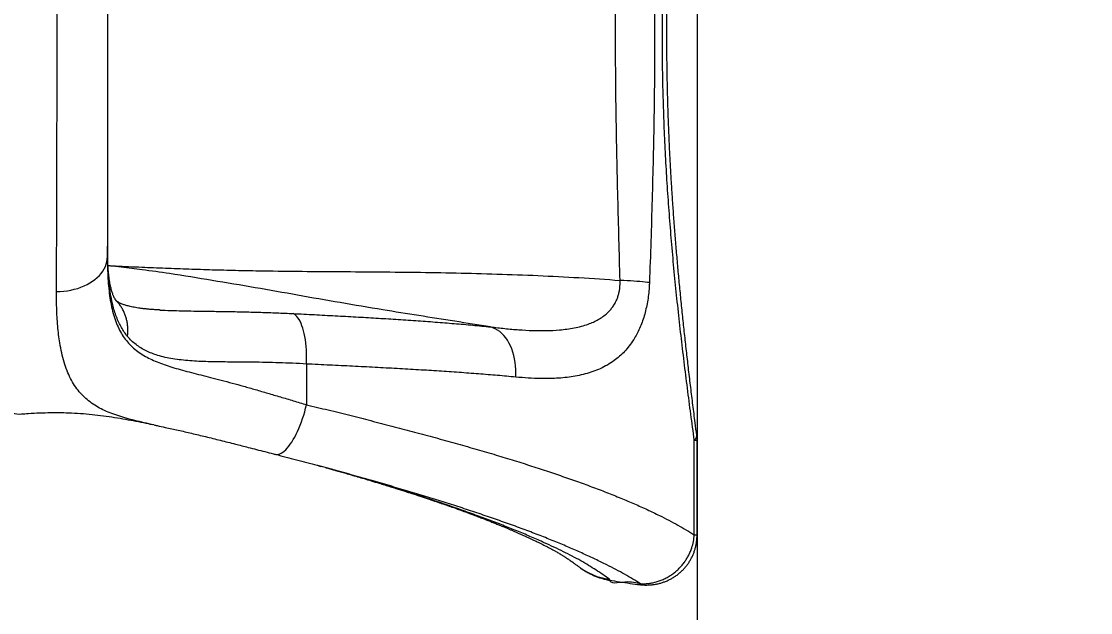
# Model space of a CAD drawing. Header units: millimetres. Extents: x -8327 to 9087, y -6583 to 5996.
# Drawn here: x 6163 to 7625, y -566 to 243 of the extents above; entities that cross this region are included whole.
import ezdxf

# ---------------------------------------------------------------- set-up
doc = ezdxf.new("R2010")
doc.units = ezdxf.units.MM
for name, color, linetype in [('DIKOM_ОБЪЕКТ', 7, 'Continuous'), ('DIKOM_РАЗМЕР_ЗОНА', 7, 'Continuous'), ('DIKOM_РАЗМЕР_ОБЪЕКТА', 7, 'Continuous')]:
    doc.layers.add(name, color=color, linetype=linetype)
doc.styles.add('style1', font='arial.ttf', dxfattribs={"width": 0.8})
doc.dimstyles.new('1-50', dxfattribs={"dimtxt": 300, "dimasz": 200, "dimexe": 100, "dimexo": 0, "dimgap": 100, "dimtad": 1, "dimtxsty": 'style1', "dimcen": 200, "dimclrd": 7, "dimclre": 7, "dimclrt": 7, "dimadec": 1, "dimazin": 2, "dimtfac": 1, "dimtmove": 0, "dimatfit": 2, "dimfxl": 0, "dimlwd": 25, "dimlwe": 18, "dimarcsym": 0})

# ---------------------------------------------------------------- blocks, each defined once
blk = doc.blocks.new('*D9')
at = {"layer": 'Defpoints', "color": 0, "transparency": 16777216}
for p in [(7087.4, 843.9), (-4957.6, 227.9), (7087.4, -4838.6)]:
    blk.add_point(p, dxfattribs=at)
at = {"layer": 'DIKOM_РАЗМЕР_ОБЪЕКТА', "color": 7, "lineweight": 18, "transparency": 16777216}
for p, q in [((7087.4, 843.9), (7087.4, -4938.6)), ((-4957.6, 227.9), (-4957.6, -4938.6))]:
    blk.add_line(p, q, dxfattribs=at)
at = {"layer": 'DIKOM_РАЗМЕР_ОБЪЕКТА', "color": 7, "lineweight": 25, "transparency": 16777216}
blk.add_line((-4757.6, -4838.6), (6887.4, -4838.6), dxfattribs=at)
at = {"layer": 'DIKOM_РАЗМЕР_ОБЪЕКТА', "color": 7, "transparency": 16777216}
for points in [[(-4757.6, -4805.3), (-4757.6, -4872), (-4957.6, -4838.6)], [(6887.4, -4805.3), (6887.4, -4872), (7087.4, -4838.6)]]:
    blk.add_solid(points, dxfattribs=at)
at = {"layer": 'DIKOM_РАЗМЕР_ОБЪЕКТА', "color": 7, "transparency": 16777216, "insert": (4098.9, -4585.5), "char_height": 300, "attachment_point": 5, "style": 'style1'}
blk.add_mtext('12040', dxfattribs=at)
blk = doc.blocks.new('*D12')
at = {"layer": 'Defpoints', "color": 0, "transparency": 16777216}
for p in [(-6501.6, 227.9), (9087.4, 227.9), (9087.4, -6483.3)]:
    blk.add_point(p, dxfattribs=at)
at = {"layer": 'DIKOM_РАЗМЕР_ЗОНА', "color": 7, "lineweight": 18, "transparency": 16777216}
for p, q in [((-6501.6, 227.9), (-6501.6, -6583.3)), ((9087.4, 227.9), (9087.4, -6583.3))]:
    blk.add_line(p, q, dxfattribs=at)
at = {"layer": 'DIKOM_РАЗМЕР_ЗОНА', "color": 7, "lineweight": 25, "transparency": 16777216}
blk.add_line((-6301.6, -6483.3), (8887.4, -6483.3), dxfattribs=at)
at = {"layer": 'DIKOM_РАЗМЕР_ЗОНА', "color": 7, "transparency": 16777216}
for points in [[(-6301.6, -6450), (-6301.6, -6516.6), (-6501.6, -6483.3)], [(8887.4, -6450), (8887.4, -6516.6), (9087.4, -6483.3)]]:
    blk.add_solid(points, dxfattribs=at)
at = {"layer": 'DIKOM_РАЗМЕР_ЗОНА', "color": 7, "transparency": 16777216, "insert": (2981.2, -6230.1), "char_height": 300, "attachment_point": 5, "style": 'style1'}
blk.add_mtext('15500', dxfattribs=at)

msp = doc.modelspace()

# ---------------------------------------------------------------- linework, layer by layer
at = {"layer": 'DIKOM_ОБЪЕКТ', "color": 7, "linetype": 'Continuous', "lineweight": 15}
for p, q in [((6353.37, -151.573), (6354.836, -151.649)), ((6553.257, -225.524), (6553.257, -281.178)), ((7083.564, -459.341), (7083.564, -329.719)), ((7083.564, -329.719), (7087.366, -329.719)), ((7087.366, -459.341), (7087.366, -329.719)), ((6589.265, -370.021), (6568.553, -364.345)), ((7083.564, -459.341), (7087.366, -459.341)), ((6927.636, -504.276), (6928.267, -504.727)), ((6967.553, -520.107), (6967.594, -520.115))]:
    msp.add_line(p, q, dxfattribs=at)
at = {"layer": 'DIKOM_ОБЪЕКТ', "color": 7, "linetype": 'Continuous', "lineweight": 15, "flags": 128}
for points in [[(6211.472, -126.359), (6216.445, -126.218), (6221.392, -125.837), (6226.286, -125.217), (6231.103, -124.362), (6235.819, -123.275), (6240.409, -121.964), (6244.851, -120.433), (6249.122, -118.691), (6253.201, -116.747), (6257.066, -114.61), (6260.699, -112.291), (6264.081, -109.803), (6267.194, -107.157), (6270.024, -104.367), (6272.555, -101.447), (6274.775, -98.412), (6276.674, -95.277), (6278.24, -92.058), (6279.466, -88.771), (6280.347, -85.433), (6280.877, -82.061), (6281.054, -78.672)], [(7022.165, -114.109), (7019.337, -113.769), (7016.192, -113.431), (7012.747, -113.096), (7009.022, -112.767), (7005.037, -112.446), (7000.813, -112.134), (6996.376, -111.833), (6991.749, -111.544), (6986.957, -111.27), (6982.028, -111.011)], [(6553.257, -225.524), (6553.413, -220.58), (6553.443, -215.662), (6553.346, -210.792), (6553.122, -205.996), (6552.773, -201.298), (6552.301, -196.722), (6551.707, -192.289), (6550.995, -188.023), (6550.169, -183.944), (6549.232, -180.074), (6548.189, -176.431), (6547.046, -173.034), (6545.808, -169.899), (6544.481, -167.043), (6543.072, -164.48), (6541.588, -162.222), (6540.036, -160.281), (6538.425, -158.666), (6536.762, -157.386), (6535.056, -156.447)], [(6839.465, -243.423), (6839.633, -238.297), (6839.549, -233.199), (6839.215, -228.156), (6838.63, -223.195), (6837.798, -218.344), (6836.725, -213.628), (6835.415, -209.073), (6833.876, -204.704), (6832.116, -200.543), (6830.144, -196.615), (6827.972, -192.939), (6825.611, -189.536), (6823.074, -186.424), (6820.374, -183.619), (6817.526, -181.138), (6814.545, -178.993), (6811.448, -177.196), (6808.251, -175.757), (6804.972, -174.684)], [(6510.537, -348.941), (6511.292, -349.099), (6513.049, -349.208), (6514.881, -348.977), (6516.779, -348.405), (6518.734, -347.496), (6520.737, -346.255), (6522.776, -344.687), (6524.841, -342.801), (6526.923, -340.606), (6529.011, -338.114), (6531.094, -335.335), (6533.162, -332.286), (6535.204, -328.979), (6537.211, -325.434), (6539.173, -321.666), (6541.078, -317.696), (6542.919, -313.542), (6544.685, -309.226), (6546.368, -304.769), (6547.96, -300.195), (6549.451, -295.524), (6550.836, -290.782), (6552.107, -285.992), (6553.257, -281.178)], [(7083.564, -329.719), (7084.92, -328.376), (7085.941, -327.042), (7086.621, -325.727), (7086.954, -324.441), (7086.952, -323.296)], [(6928.267, -504.727), (6931.755, -507.218), (6938.231, -510.993), (6945.048, -514.177), (6950.439, -516.2), (6955.963, -517.86), (6961.697, -519.161), (6967.519, -520.062), (6967.519, -520.062), (6967.519, -520.062)]]:
    msp.add_lwpolyline(points, dxfattribs=at)
at = {"layer": 'DIKOM_ОБЪЕКТ', "color": 7, "linetype": 'Continuous', "lineweight": 15}
for centre, radius, start, end in [((6161.054, -263.917), 30, 180.000955, 274.576055), ((7037.366, -329.719), 50, 0, 7.373763), ((6538.801, -473.029), 474.072, 353.403798, 353.565304)]:
    msp.add_arc(centre, radius, start, end, dxfattribs=at)
for points, knots in [([(7083.564, -329.719), (7081.962, -317.905), (7078.757, -294.277), (7074.107, -258.54), (7069.611, -222.549), (7065.315, -186.289), (7061.249, -149.776), (7057.449, -113.02), (7053.949, -76.033), (7050.776, -38.827), (7047.961, -1.468), (7045.53, 36.024), (7043.506, 73.634), (7041.905, 111.345), (7040.738, 149.127), (7040.007, 187.442), (7039.747, 226.273), (7039.974, 265.597), (7040.687, 304.896), (7041.937, 345.994), (7043.807, 388.859), (7046.351, 433.448), (7049.446, 477.875), (7053.057, 522.091), (7057.173, 566.338), (7061.764, 610.59), (7066.775, 654.834), (7072.118, 698.769), (7077.719, 742.395), (7081.616, 771.185), (7083.564, 785.576)], [0, 0, 0, 0, 0.03297272, 0.06594858, 0.09892093, 0.13202003, 0.16512287, 0.19822156, 0.23144126, 0.26467001, 0.29789816, 0.33111704, 0.36434185, 0.39757676, 0.43081133, 0.46403571, 0.49854549, 0.53306692, 0.5675885, 0.60209842, 0.64150128, 0.68092749, 0.72036307, 0.75979226, 0.79919758, 0.83934341, 0.87950824, 0.9196817, 0.95985076, 1, 1, 1, 1]), ([(7086.944, -323.297), (7086.191, -317.458), (7084.404, -303.602), (7081.649, -281.689), (7078.68, -257.61), (7075.83, -233.792), (7073.1, -210.19), (7070.49, -186.807), (7067.982, -163.431), (7065.584, -140.086), (7063.302, -116.793), (7061.143, -93.574), (7059.114, -70.449), (7057.219, -47.437), (7055.465, -24.555), (7053.854, -1.821), (7052.392, 20.752), (7051.082, 43.148), (7049.927, 65.366), (7048.922, 87.522), (7048.057, 109.695), (7047.337, 131.934), (7046.763, 154.173), (7046.338, 176.387), (7046.064, 198.58), (7045.939, 220.754), (7045.965, 242.891), (7046.144, 265.006), (7046.471, 287.132), (7046.947, 309.315), (7047.571, 331.549), (7048.341, 353.801), (7049.256, 376.036), (7050.312, 398.222), (7051.513, 420.413), (7052.856, 442.652), (7054.343, 464.989), (7055.967, 487.403), (7057.726, 509.898), (7059.617, 532.478), (7061.639, 555.146), (7063.783, 577.908), (7066.051, 600.766), (7068.436, 623.724), (7070.934, 646.786), (7073.541, 669.955), (7076.254, 693.233), (7079.066, 716.629), (7081.974, 740.137), (7084.609, 761.004), (7086.291, 773.993), (7086.958, 779.144)], [0, 0, 0, 0, 0.01645319, 0.03904421, 0.06142764, 0.08372232, 0.1053208, 0.12685685, 0.14831303, 0.1696717, 0.19091651, 0.2120321, 0.23300426, 0.25382005, 0.27446765, 0.29493643, 0.31521697, 0.33530096, 0.35518117, 0.37487947, 0.39470975, 0.4145613, 0.43437183, 0.45414756, 0.4738948, 0.49361981, 0.51333127, 0.53297209, 0.55264882, 0.572411, 0.59223365, 0.61209147, 0.63195877, 0.65180215, 0.67160981, 0.69158199, 0.71165716, 0.73184334, 0.75214825, 0.77257967, 0.79314521, 0.81385234, 0.83470864, 0.8557213, 0.87689743, 0.89824403, 0.9197678, 0.94147512, 0.96338274, 0.98547786, 1, 1, 1, 1]), ([(6211.472, -126.359), (6211.49, -121.027), (6211.527, -110.36), (6211.586, -93.608), (6211.645, -76.347), (6211.706, -58.382), (6211.767, -39.732), (6211.828, -20.41), (6211.888, -0.635), (6211.945, 19.36), (6211.998, 39.535), (6212.047, 59.845), (6212.092, 80.445), (6212.132, 101.494), (6212.167, 122.972), (6212.197, 144.851), (6212.219, 166.882), (6212.236, 188.817), (6212.244, 210.62), (6212.246, 232.256), (6212.241, 253.886), (6212.23, 275.673), (6212.212, 297.585), (6212.186, 319.585), (6212.154, 341.417), (6212.117, 362.824), (6212.074, 383.779), (6212.028, 404.263), (6211.977, 424.443), (6211.923, 444.472), (6211.865, 464.304), (6211.804, 483.899), (6211.743, 503.026), (6211.677, 522.678), (6211.609, 542.693), (6211.538, 562.988), (6211.494, 575.808), (6211.472, 582.216)], [0, 0, 0, 0, 0.02771579, 0.05545559, 0.08319533, 0.11091112, 0.13943212, 0.1679792, 0.19652634, 0.22504739, 0.25275914, 0.28049484, 0.30823057, 0.33594235, 0.36445717, 0.39299807, 0.42153893, 0.45005371, 0.47779097, 0.50555229, 0.53331365, 0.56105092, 0.5895955, 0.6181662, 0.64673693, 0.67528161, 0.70299004, 0.73072241, 0.75845486, 0.78616326, 0.81467516, 0.84321317, 0.87175117, 0.90026311, 0.93350189, 0.96676131, 1, 1, 1, 1]), ([(7022.119, 572.036), (7022.801, 552.736), (7024.164, 514.137), (7025.903, 456.195), (7027.355, 398.215), (7028.442, 340.64), (7029.124, 283.482), (7029.358, 226.734), (7029.098, 169.967), (7028.395, 113.159), (7027.306, 56.336), (7025.874, -0.502), (7024.167, -57.319), (7022.832, -95.179), (7022.165, -114.109)], [0, 0, 0, 0, 0.08449468, 0.16898889, 0.25351408, 0.3380386, 0.42063004, 0.5032206, 0.5858943, 0.66856886, 0.75140889, 0.8342495, 0.91712458, 1, 1, 1, 1]), ([(6982.028, -111.011), (6980.999, -73.385), (6979.456, -16.944), (6977.711, 58.336), (6976.682, 114.625), (6976.014, 170.74), (6975.763, 226.689), (6975.986, 282.652), (6976.635, 339.167), (6977.662, 396.214), (6979.434, 472.992), (6981.009, 530.558), (6982.059, 568.937)], [0, 0, 0, 0, 0.166095132, 0.249149281, 0.332202796, 0.414420891, 0.496638156, 0.578913234, 0.66118911, 0.745885522, 0.830582566, 1, 1, 1, 1]), ([(6281.054, 534.529), (6281.054, 528.984), (6281.054, 517.891), (6281.054, 500.329), (6281.054, 481.47), (6281.054, 461.196), (6281.054, 439.512), (6281.054, 418.877), (6281.054, 399.505), (6281.054, 381.553), (6281.054, 363.322), (6281.054, 343.02), (6281.054, 320.591), (6281.054, 296.025), (6281.054, 273.134), (6281.054, 252.03), (6281.054, 232.768), (6281.054, 213.498), (6281.054, 192.371), (6281.054, 169.437), (6281.054, 144.801), (6281.054, 122.274), (6281.054, 101.853), (6281.054, 83.49), (6281.054, 65.39), (6281.054, 45.836), (6281.054, 24.98), (6281.054, 3.029), (6281.054, -16.616), (6281.054, -34.073), (6281.054, -49.48), (6281.054, -64.421), (6281.054, -73.923), (6281.054, -78.672)], [0, 0, 0, 0, 0.03323753, 0.06649574, 0.09973328, 0.13668417, 0.17366344, 0.21061426, 0.239128, 0.26766777, 0.29620757, 0.32472133, 0.36170873, 0.39872452, 0.43571183, 0.46425584, 0.49282609, 0.52139635, 0.54994037, 0.58689756, 0.62388319, 0.6608405, 0.68935854, 0.71790269, 0.74644682, 0.77496486, 0.81192281, 0.84890927, 0.88586722, 0.91438735, 0.94293362, 0.97147985, 1, 1, 1, 1]), ([(6308.481, -187.699), (6306.98, -185.778), (6303.978, -181.935), (6300.046, -175.512), (6296.493, -168.568), (6293.362, -161.049), (6290.626, -152.981), (6288.079, -143.652), (6285.827, -132.918), (6283.96, -120.659), (6282.585, -107.641), (6281.671, -93.874), (6281.142, -79.443), (6281.083, -69.371), (6281.054, -64.336)], [0, 0, 0, 0, 0.07159725, 0.14323867, 0.21483805, 0.28794771, 0.36110015, 0.43421452, 0.52729803, 0.62045692, 0.71355298, 0.80901013, 0.90453172, 1, 1, 1, 1]), ([(6293.89, -139.676), (6293.652, -139.418), (6293.275, -139.01), (6292.84, -138.497), (6292.648, -138.259), (6292.268, -137.764), (6291.786, -137.068), (6291.136, -136.005), (6290.43, -134.696), (6289.738, -133.249), (6289.024, -131.559), (6288.3, -129.644), (6287.541, -127.382), (6286.774, -124.797), (6286.013, -121.888), (6285.274, -118.652), (6284.567, -115.089), (6283.907, -111.205), (6283.326, -107.171), (6282.821, -102.986), (6282.373, -98.538), (6281.975, -93.649), (6281.638, -88.327), (6281.373, -82.646), (6281.186, -76.6), (6281.077, -70.759), (6281.068, -66.841), (6281.064, -65.136)], [0, 0, 0, 0, 0.03182278, 0.05030464, 0.07476758, 0.09856139, 0.14911796, 0.1951183, 0.23835068, 0.28420132, 0.32184817, 0.36172842, 0.40196277, 0.44266759, 0.48391576, 0.52574827, 0.56817793, 0.61119336, 0.65476036, 0.6935797, 0.73432699, 0.77793236, 0.82262059, 0.86840185, 0.91525003, 0.963125, 1, 1, 1, 1]), ([(6281.054, -78.672), (6281.068, -81.885), (6281.095, -88.314), (6281.375, -99.421), (6281.99, -111.873), (6283.183, -125.354), (6284.938, -138.255), (6287.349, -150.482), (6290.495, -161.967), (6294.319, -172.31), (6298.822, -181.53), (6303.956, -189.715), (6309.914, -197.173), (6316.749, -203.882), (6324.476, -209.89), (6332.834, -215.09), (6341.764, -219.607), (6351.181, -223.587), (6361.249, -227.221), (6372.051, -230.634), (6383.593, -233.922), (6395.858, -237.173), (6408.697, -240.441), (6422.29, -243.861), (6436.634, -247.549), (6451.714, -251.553), (6467.26, -255.818), (6483.405, -260.442), (6500.147, -265.357), (6517.493, -270.47), (6535.178, -275.733), (6547.233, -279.363), (6553.257, -281.178)], [0, 0, 0, 0, 0.0220505, 0.04412329, 0.07864189, 0.11318399, 0.1476977, 0.18327185, 0.21887895, 0.25444879, 0.28760929, 0.32080032, 0.35396205, 0.38819658, 0.4224629, 0.45670332, 0.48880668, 0.52094452, 0.55308798, 0.58519845, 0.61827629, 0.65138395, 0.68449141, 0.71756913, 0.75225558, 0.78697932, 0.82170305, 0.8563897, 0.89227333, 0.92819417, 0.96411488, 1, 1, 1, 1]), ([(6281.813, -90.849), (6282.169, -90.865), (6285.595, -91.019), (6295.032, -91.444), (6310.077, -92.114), (6332.879, -93.107), (6360.412, -94.232), (6392.58, -95.4), (6424.547, -96.406), (6456.35, -97.237), (6495.132, -98.018), (6540.903, -98.587), (6593.716, -98.981), (6647.421, -99.302), (6702.132, -99.834), (6757.836, -100.775), (6813.702, -102.217), (6869.704, -104.311), (6925.814, -107.088), (6963.291, -109.703), (6982.028, -111.011)], [0, 0, 0, 0, 0.00147648, 0.01424097, 0.03927461, 0.06430894, 0.10990797, 0.15551981, 0.20114855, 0.24678332, 0.29240226, 0.36866598, 0.44493095, 0.52119556, 0.60098836, 0.68079952, 0.76061482, 0.84042323, 0.92021858, 1, 1, 1, 1]), ([(6804.972, -174.684), (6788.631, -172.136), (6755.948, -167.04), (6706.757, -159.277), (6654.564, -150.899), (6599.383, -141.567), (6541.218, -131.325), (6482.928, -121.046), (6424.489, -111.063), (6373.019, -102.809), (6331.517, -96.808), (6306.931, -93.703), (6292.32, -92.029), (6286.245, -91.361), (6282.79, -90.998), (6281.816, -90.895)], [0, 0, 0, 0, 0.09470809, 0.18942061, 0.28412782, 0.39552127, 0.50693309, 0.61835571, 0.7297729, 0.84117022, 0.91185232, 0.96565877, 0.98048307, 0.9944971, 1, 1, 1, 1]), ([(6804.972, -174.684), (6811.439, -175.457), (6824.382, -177.004), (6843.536, -178.715), (6862.47, -179.754), (6881.11, -179.905), (6896.739, -179.128), (6909.468, -177.786), (6919.418, -176.2), (6929.169, -173.986), (6937.868, -171.279), (6945.538, -168.197), (6952.208, -164.839), (6958.574, -160.788), (6963.837, -156.516), (6968.061, -152.251), (6971.367, -148.232), (6974.592, -143.42), (6977.227, -138.297), (6979.241, -132.96), (6980.607, -128.039), (6981.488, -123.29), (6981.954, -118.817), (6982.131, -114.844), (6982.061, -112.235), (6982.028, -111.011)], [0, 0, 0, 0, 0.08850961, 0.17714511, 0.26575626, 0.35425723, 0.44265249, 0.49236998, 0.54214758, 0.59188337, 0.64154061, 0.67868574, 0.71594121, 0.7531183, 0.79015521, 0.81411759, 0.83811444, 0.86204941, 0.89185143, 0.91251773, 0.93324382, 0.95389933, 0.96988612, 0.98587371, 1, 1, 1, 1]), ([(7022.165, -114.109), (7022.073, -116.168), (7021.825, -121.669), (7020.983, -130.529), (7019.523, -140.544), (7017.562, -150.247), (7015.106, -159.59), (7012.149, -168.485), (7008.728, -176.908), (7004.903, -184.772), (7000.286, -192.783), (6994.761, -200.71), (6988.262, -208.352), (6981.326, -215.083), (6973.503, -221.357), (6964.739, -227.038), (6955.004, -232.024), (6944.891, -236.068), (6934.406, -239.282), (6923.574, -241.757), (6912.416, -243.558), (6900.998, -244.742), (6887.938, -245.46), (6873.131, -245.541), (6856.525, -244.891), (6845.151, -243.912), (6839.465, -243.423)], [0, 0, 0, 0, 0.01778126, 0.04749609, 0.07735126, 0.10721298, 0.13693707, 0.16718871, 0.19755338, 0.227942, 0.25822592, 0.29774403, 0.33739704, 0.37709596, 0.41667756, 0.46450283, 0.51242742, 0.56038906, 0.60826609, 0.65668236, 0.70514147, 0.75361496, 0.80204939, 0.86801807, 0.93401946, 1, 1, 1, 1]), ([(6344.599, -308.778), (6340.098, -307.79), (6330.995, -305.792), (6318.379, -302.809), (6306.318, -299.653), (6295.029, -296.231), (6284.487, -292.423), (6274.788, -288.176), (6265.699, -283.285), (6257.237, -277.599), (6249.435, -271.006), (6242.393, -263.498), (6236.109, -254.978), (6230.576, -245.403), (6225.806, -234.797), (6221.784, -223.129), (6218.475, -210.419), (6216.052, -197.752), (6214.32, -185.394), (6213.111, -173.584), (6212.242, -161.23), (6211.733, -149.164), (6211.481, -137.54), (6211.475, -130.087), (6211.472, -126.359)], [0, 0, 0, 0, 0.04421608, 0.08943513, 0.13459841, 0.18141462, 0.22827989, 0.27514947, 0.32197145, 0.37180715, 0.42167081, 0.47150306, 0.5224848, 0.57350072, 0.62447998, 0.67571477, 0.72698757, 0.77822275, 0.81768666, 0.85718355, 0.89668158, 0.93614719, 0.96805727, 1, 1, 1, 1]), ([(6353.367, -151.613), (6352.947, -151.593), (6350.425, -151.476), (6346.078, -151.203), (6340.391, -150.79), (6335.097, -150.315), (6330.164, -149.786), (6325.587, -149.203), (6321.356, -148.571), (6317.461, -147.894), (6313.887, -147.178), (6310.753, -146.457), (6308.012, -145.742), (6305.638, -145.05), (6303.418, -144.324), (6301.379, -143.575), (6299.558, -142.821), (6297.993, -142.09), (6296.656, -141.384), (6295.71, -140.821), (6294.94, -140.314), (6294.503, -140), (6293.973, -139.591), (6293.458, -139.138), (6293.185, -138.898)], [0, 0, 0, 0, 0.01093058, 0.06565836, 0.11917021, 0.17154631, 0.22287958, 0.27328025, 0.32287243, 0.37180077, 0.42023027, 0.46835115, 0.51087623, 0.55266634, 0.59605065, 0.64334939, 0.69110219, 0.73979882, 0.79007317, 0.84284532, 0.87533264, 0.91503717, 0.9548315, 1, 1, 1, 1]), ([(6308.481, -187.699), (6308.506, -187.505), (6308.752, -185.553), (6309.041, -181.843), (6309.04, -176.56), (6308.597, -171.303), (6307.704, -166.095), (6306.364, -161.018), (6304.566, -156.062), (6302.31, -151.283), (6299.617, -146.777), (6296.816, -142.882), (6294.769, -140.657), (6293.877, -139.687)], [0, 0, 0, 0, 0.01079759, 0.10876084, 0.20672464, 0.30732736, 0.40792993, 0.50948135, 0.61103186, 0.7155354, 0.82003517, 0.92158748, 1, 1, 1, 1]), ([(6354.836, -151.649), (6356.577, -151.744), (6363.216, -152.105), (6375.266, -152.474), (6390.93, -152.844), (6408.224, -153.109), (6427.177, -153.371), (6447.874, -153.692), (6469.057, -154.101), (6490.679, -154.659), (6512.654, -155.389), (6527.592, -156.095), (6535.056, -156.447)], [0, 0, 0, 0, 0.03327306, 0.12685077, 0.22044094, 0.31397018, 0.42815863, 0.54252372, 0.65698221, 0.77144099, 0.88580858, 1, 1, 1, 1]), ([(6535.056, -156.447), (6544.742, -156.943), (6564.124, -157.935), (6592.666, -159.445), (6620.777, -160.992), (6648.364, -162.592), (6675.695, -164.277), (6702.715, -166.072), (6729.386, -168.003), (6755.359, -170.069), (6780.657, -172.27), (6796.869, -173.879), (6804.972, -174.684)], [0, 0, 0, 0, 0.09830222, 0.19669807, 0.29512226, 0.39351339, 0.49181388, 0.59338211, 0.69505346, 0.79675853, 0.89843139, 1, 1, 1, 1]), ([(6553.257, -225.524), (6546.926, -225.175), (6534.261, -224.477), (6515.745, -223.778), (6497.503, -223.291), (6479.627, -223.019), (6462.166, -222.865), (6446.229, -222.753), (6431.745, -222.596), (6418.622, -222.331), (6405.987, -221.875), (6393.732, -221.15), (6381.907, -220.06), (6370.551, -218.515), (6359.823, -216.456), (6350.188, -213.921), (6341.581, -210.932), (6333.911, -207.552), (6326.725, -203.588), (6320.07, -198.972), (6313.904, -193.739), (6310.288, -189.712), (6308.481, -187.699)], [0, 0, 0, 0, 0.05658584, 0.11320565, 0.16979306, 0.2276543, 0.28555144, 0.34341327, 0.39167437, 0.43997745, 0.48827727, 0.53653184, 0.58639835, 0.63632868, 0.68624818, 0.7361011, 0.77954878, 0.82302212, 0.86646706, 0.91096791, 0.95550012, 1, 1, 1, 1]), ([(6839.465, -243.423), (6831.143, -242.656), (6814.493, -241.121), (6788.547, -239.019), (6761.933, -237.042), (6734.629, -235.194), (6706.382, -233.437), (6677.181, -231.756), (6647.04, -230.131), (6616.305, -228.562), (6585.081, -227.032), (6563.861, -226.027), (6553.257, -225.524)], [0, 0, 0, 0, 0.09831183, 0.19671665, 0.29515282, 0.3935577, 0.49187124, 0.59342893, 0.69508875, 0.79678161, 0.89844176, 1, 1, 1, 1]), ([(6163.445, -293.869), (6166.636, -293.61), (6174.985, -292.93), (6188.345, -292.268), (6203.311, -291.876), (6217.759, -291.92), (6232.679, -292.386), (6248.101, -293.345), (6264.02, -294.845), (6279.543, -296.773), (6294.649, -299.062), (6309.282, -301.599), (6323.339, -304.293), (6334.297, -306.52), (6340.531, -307.881), (6342.32, -308.272)], [0, 0, 0, 0, 0.05244564, 0.13720252, 0.21839471, 0.29684004, 0.37321947, 0.46289454, 0.55104393, 0.63807333, 0.72404581, 0.80828186, 0.88997181, 0.96841931, 1, 1, 1, 1]), ([(6553.257, -281.178), (6563.22, -283.584), (6583.155, -288.399), (6612.512, -295.688), (6641.436, -303.011), (6669.842, -310.357), (6697.977, -317.782), (6725.796, -325.284), (6753.256, -332.875), (6780.056, -340.486), (6806.148, -348.118), (6831.257, -355.703), (6855.384, -363.243), (6878.538, -370.738), (6900.922, -378.259), (6922.497, -385.803), (6943.435, -393.445), (6963.687, -401.184), (6983.21, -409.023), (7001.789, -416.893), (7019.39, -424.795), (7035.044, -432.282), (7048.93, -439.35), (7061.219, -445.992), (7072.851, -452.657), (7079.993, -457.113), (7083.564, -459.341)], [0, 0, 0, 0, 0.04213593, 0.08430707, 0.12648996, 0.16866142, 0.21079728, 0.25416543, 0.29757148, 0.34099027, 0.38439686, 0.42776457, 0.46992501, 0.51212024, 0.55432784, 0.59652313, 0.63868359, 0.68206939, 0.72549324, 0.7689298, 0.81235379, 0.85573945, 0.89174652, 0.92775374, 0.96387692, 1, 1, 1, 1]), ([(6344.598, -308.784), (6346.072, -309.105), (6351.154, -310.21), (6359.352, -311.981), (6368.854, -314.065), (6377.742, -316.059), (6386.743, -318.117), (6396.082, -320.291), (6405.611, -322.549), (6415.332, -324.889), (6425.249, -327.312), (6435.363, -329.82), (6445.684, -332.412), (6455.482, -334.905), (6464.834, -337.306), (6474.416, -339.764), (6484.965, -342.476), (6496.445, -345.435), (6504.968, -347.637), (6509.691, -348.865), (6510.504, -349.076)], [0, 0, 0, 0, 0.03076369, 0.10607585, 0.16632076, 0.22237123, 0.28135769, 0.34039331, 0.39954167, 0.45885486, 0.5183895, 0.57820571, 0.63835716, 0.69890627, 0.7475298, 0.79746375, 0.86037121, 0.92352018, 0.98684124, 1, 1, 1, 1]), ([(6510.501, -348.963), (6511.797, -349.299), (6517.99, -350.903), (6528.92, -353.755), (6543.229, -357.523), (6557.333, -361.305), (6567.24, -363.976), (6572.421, -365.395), (6572.974, -365.546)], [0, 0, 0, 0, 0.06100563, 0.29137757, 0.51949034, 0.7454384, 0.97284479, 1, 1, 1, 1]), ([(6579.553, -367.344), (6579.56, -367.346), (6580.585, -367.627), (6582.423, -368.132), (6584.943, -368.828), (6587.26, -369.471), (6589.563, -370.112), (6591.775, -370.73), (6593.687, -371.267), (6595.459, -371.765), (6597.399, -372.313), (6600.093, -373.077), (6603.364, -374.01), (6606.484, -374.907), (6608.687, -375.543), (6610.02, -375.929), (6610.477, -376.062), (6610.463, -376.055), (6610.457, -376.052)], [0, 0, 0, 0, 0.00061054, 0.08949797, 0.16157167, 0.22345971, 0.29638295, 0.36883754, 0.42373011, 0.47015305, 0.53060073, 0.6023747, 0.71983236, 0.835945, 0.9023251, 0.93721038, 0.97395348, 1, 1, 1, 1]), ([(7009.887, -526.159), (7006.46, -524.015), (6999.606, -519.727), (6988.367, -513.294), (6976.48, -506.859), (6963.116, -499.992), (6948.275, -492.719), (6931.801, -485.047), (6914.551, -477.4), (6896.514, -469.779), (6877.484, -462.109), (6857.451, -454.389), (6836.461, -446.62), (6814.704, -438.872), (6792.224, -431.148), (6769.285, -423.527), (6745.928, -416.01), (6722.198, -408.591), (6697.878, -401.187), (6673.006, -393.798), (6647.378, -386.352), (6620.94, -378.834), (6601.461, -373.36), (6590.754, -370.429), (6589.265, -370.021)], [0, 0, 0, 0, 0.04009752, 0.08019607, 0.12044489, 0.16069535, 0.20911776, 0.25757765, 0.30604292, 0.35448912, 0.40289969, 0.45263866, 0.5024202, 0.55221606, 0.60199718, 0.65173531, 0.69991655, 0.74813809, 0.79637204, 0.8445926, 0.89277383, 0.94235529, 0.99198053, 1, 1, 1, 1]), ([(6607.929, -375.313), (6610.122, -375.953), (6615.051, -377.392), (6623.064, -379.75), (6632.199, -382.462), (6642.178, -385.455), (6651.608, -388.316), (6660.314, -390.987), (6667.893, -393.335), (6675.137, -395.6), (6681.679, -397.663), (6687.413, -399.487), (6692.503, -401.117), (6696.893, -402.533), (6700.53, -403.713), (6702.942, -404.498), (6704.45, -404.991), (6705.548, -405.35), (6706.995, -405.825), (6708.969, -406.474), (6712.312, -407.576), (6716.799, -409.065), (6722.121, -410.846), (6727.164, -412.548), (6731.851, -414.143), (6735.918, -415.537), (6739.384, -416.733), (6742.265, -417.732), (6744.842, -418.631), (6747.117, -419.427), (6749.13, -420.134), (6751.118, -420.835), (6753.345, -421.623), (6756.332, -422.685), (6760.023, -424.005), (6764.264, -425.535), (6768.62, -427.119), (6772.965, -428.713), (6776.834, -430.145), (6780.01, -431.33), (6782.356, -432.21), (6784.33, -432.954), (6786.206, -433.663), (6788.229, -434.432), (6790.599, -435.337), (6793.356, -436.397), (6796.592, -437.649), (6800.244, -439.073), (6804.644, -440.807), (6809.633, -442.797), (6814.738, -444.863), (6819.373, -446.765), (6823.543, -448.497), (6827.533, -450.173), (6831.402, -451.818), (6835.168, -453.437), (6838.921, -455.069), (6842.887, -456.815), (6847.027, -458.662), (6851.109, -460.508), (6854.53, -462.078), (6857.193, -463.312), (6859.169, -464.236), (6860.993, -465.093), (6862.882, -465.987), (6865, -466.998), (6867.356, -468.131), (6870.274, -469.548), (6873.736, -471.252), (6877.718, -473.242), (6881.99, -475.416), (6885.732, -477.356), (6888.805, -478.986), (6890.997, -480.171), (6892.762, -481.142), (6895.442, -482.645), (6897.859, -484.053), (6900.302, -485.526), (6901.839, -486.468), (6903.469, -487.487), (6905.047, -488.49), (6906.472, -489.412), (6907.754, -490.252), (6908.983, -491.068), (6910.176, -491.869), (6911.36, -492.672), (6912.605, -493.525), (6914.159, -494.601), (6916.159, -496.003), (6918.577, -497.724), (6921.379, -499.747), (6924.537, -502.06), (6926.858, -503.777), (6928.131, -504.726), (6928.221, -504.793)], [0, 0, 0, 0, 0.01524257, 0.03425168, 0.05518017, 0.07803679, 0.10283386, 0.1201291, 0.1382177, 0.15536722, 0.17072347, 0.18428433, 0.19604873, 0.20709129, 0.21587756, 0.22240689, 0.2247022, 0.226988, 0.23054618, 0.23544373, 0.2416806, 0.25550186, 0.26913732, 0.28196137, 0.29397407, 0.30517728, 0.31345771, 0.32098607, 0.32774574, 0.33373645, 0.33895982, 0.34370392, 0.34955521, 0.35675561, 0.36766327, 0.37934742, 0.39126387, 0.40341126, 0.41533744, 0.42360076, 0.4301663, 0.43520724, 0.44041167, 0.44620641, 0.45259056, 0.4608708, 0.47015702, 0.48090299, 0.49312688, 0.50942069, 0.52600728, 0.5399594, 0.55255224, 0.5653113, 0.57804009, 0.58995226, 0.60215765, 0.61524041, 0.62976895, 0.64430749, 0.65744841, 0.66575112, 0.67266541, 0.67867368, 0.68548997, 0.69325901, 0.70197963, 0.71163798, 0.72599331, 0.74141706, 0.75795936, 0.77640146, 0.78849678, 0.79843098, 0.80648101, 0.81428507, 0.83888397, 0.84596538, 0.8546158, 0.86434394, 0.87339261, 0.88160695, 0.88899098, 0.89566697, 0.90294033, 0.9096795, 0.91603347, 0.9241664, 0.93479718, 0.94792445, 0.96258604, 0.97946218, 0.9985487, 1, 1, 1, 1]), ([(6967.519, -520.062), (6964.506, -517.939), (6958.483, -513.698), (6949.038, -507.351), (6939.076, -501.032), (6928.423, -494.75), (6916.862, -488.523), (6904.542, -482.343), (6891.764, -476.183), (6877.36, -469.524), (6861.198, -462.374), (6843.12, -454.747), (6824.33, -447.169), (6804.839, -439.644), (6783.901, -431.88), (6761.464, -423.877), (6737.478, -415.639), (6712.794, -407.459), (6687.461, -399.339), (6661.499, -391.28), (6635.88, -383.527), (6618.639, -378.462), (6610.474, -376.064)], [0, 0, 0, 0, 0.04236549, 0.08466453, 0.12687885, 0.16901726, 0.21112212, 0.25322425, 0.29529938, 0.33733436, 0.39010478, 0.44277871, 0.49533976, 0.54777858, 0.60011081, 0.65841661, 0.7166185, 0.77469859, 0.83263785, 0.89042816, 0.94811423, 1, 1, 1, 1]), ([(7009.741, -527.46), (7011.032, -527.598), (7013.92, -527.907), (7018.444, -528.002), (7023.286, -527.817), (7028.124, -527.294), (7032.908, -526.447), (7037.572, -525.283), (7042.107, -523.817), (7046.519, -522.055), (7050.824, -519.985), (7054.983, -517.618), (7058.924, -514.995), (7062.631, -512.14), (7066.111, -509.063), (7069.394, -505.738), (7072.461, -502.171), (7075.253, -498.426), (7077.754, -494.538), (7079.969, -490.524), (7081.92, -486.351), (7083.598, -482.017), (7084.972, -477.594), (7086.033, -473.119), (7086.802, -468.607), (7087.232, -464.025), (7087.422, -460.92), (7087.365, -459.353), (7087.364, -459.336)], [0, 0, 0, 0, 0.03333451, 0.07460687, 0.11610547, 0.15777808, 0.19950188, 0.24084205, 0.28119145, 0.32186769, 0.3627863, 0.40382702, 0.44473264, 0.48430741, 0.52395642, 0.56398372, 0.60427985, 0.64469746, 0.68392591, 0.72294775, 0.76238923, 0.80220715, 0.84224998, 0.88128905, 0.92028904, 0.95971543, 0.99954922, 1, 1, 1, 1]), ([(7009.887, -526.159), (7011.761, -526.199), (7015.51, -526.28), (7021.208, -525.798), (7026.924, -524.856), (7032.637, -523.401), (7038.249, -521.451), (7043.775, -518.99), (7049.146, -516.019), (7054.157, -512.654), (7058.737, -508.991), (7062.929, -505.067), (7066.837, -500.774), (7070.306, -496.288), (7073.315, -491.712), (7075.911, -487.063), (7078.175, -482.201), (7080.506, -476.009), (7082.601, -468.387), (7083.241, -462.374), (7083.564, -459.341)], [0, 0, 0, 0, 0.05254763, 0.10509414, 0.15914994, 0.21320903, 0.26778257, 0.3223557, 0.37866575, 0.43497613, 0.48621328, 0.53745174, 0.59014067, 0.64282803, 0.69031711, 0.73780578, 0.78644567, 0.83508684, 0.91682389, 1, 1, 1, 1]), ([(6927.608, -504.316), (6928.888, -505.244), (6931.618, -507.225), (6936.042, -509.955), (6940.762, -512.529), (6945.552, -514.768), (6950.369, -516.697), (6955.274, -518.363), (6960.341, -519.778), (6964.292, -520.711), (6966.561, -521.115), (6967.074, -521.206)], [0, 0, 0, 0, 0.10948592, 0.23357565, 0.35974612, 0.48172749, 0.59959604, 0.71904331, 0.84034822, 0.96393955, 1, 1, 1, 1]), ([(6967.553, -520.107), (6967.465, -520.608), (6967.35, -521.268), (6967.353, -521.251), (6967.354, -521.247)], [0, 0, 0, 0, 0.75728566, 1, 1, 1, 1]), ([(6967.362, -521.197), (6971.95, -521.97), (6981.407, -523.564), (6995.353, -525.608), (7004.892, -526.923), (7009.556, -527.428), (7009.74, -527.448)], [0, 0, 0, 0, 0.32581293, 0.67153749, 0.98699043, 1, 1, 1, 1]), ([(6967.519, -520.062), (6967.534, -520.074), (6967.554, -520.091), (6967.553, -520.104), (6967.553, -520.107)], [0, 0, 0, 0, 0.77860654, 1, 1, 1, 1]), ([(6967.594, -520.115), (6967.594, -520.115), (6967.594, -527.233), (6991.677, -521.089), (7003.815, -524.468), (7009.887, -526.159)], [0, 0, 0, 0, 0.0000007, 0.49974757, 1, 1, 1, 1])]:
    msp.add_open_spline(points, degree=3, knots=knots, dxfattribs=at)

# ---------------------------------------------------------------- dimensions: what is measured, and where the dimension line sits
at = {"layer": 'DIKOM_РАЗМЕР_ЗОНА'}
dim = msp.add_linear_dim(base=(9087.366, -6483.303), p1=(-6501.585, 227.929), p2=(9087.366, 227.928), text='15500', dimstyle='1-50', dxfattribs=at)
dim.commit()
dim.dimension.update_dxf_attribs({"geometry": '*D12', "text_midpoint": (2981.198, -6483.303), "dimtype": 160})
at = {"layer": 'DIKOM_РАЗМЕР_ОБЪЕКТА'}
dim = msp.add_linear_dim(base=(7087.366, -4838.641), p1=(-4957.594, 227.929), p2=(7087.366, 843.902), text='12040', dimstyle='1-50', dxfattribs=at)
dim.commit()
dim.dimension.update_dxf_attribs({"geometry": '*D9', "text_midpoint": (4098.945, -4838.641), "dimtype": 160})

doc.saveas('drawing.dxf')
